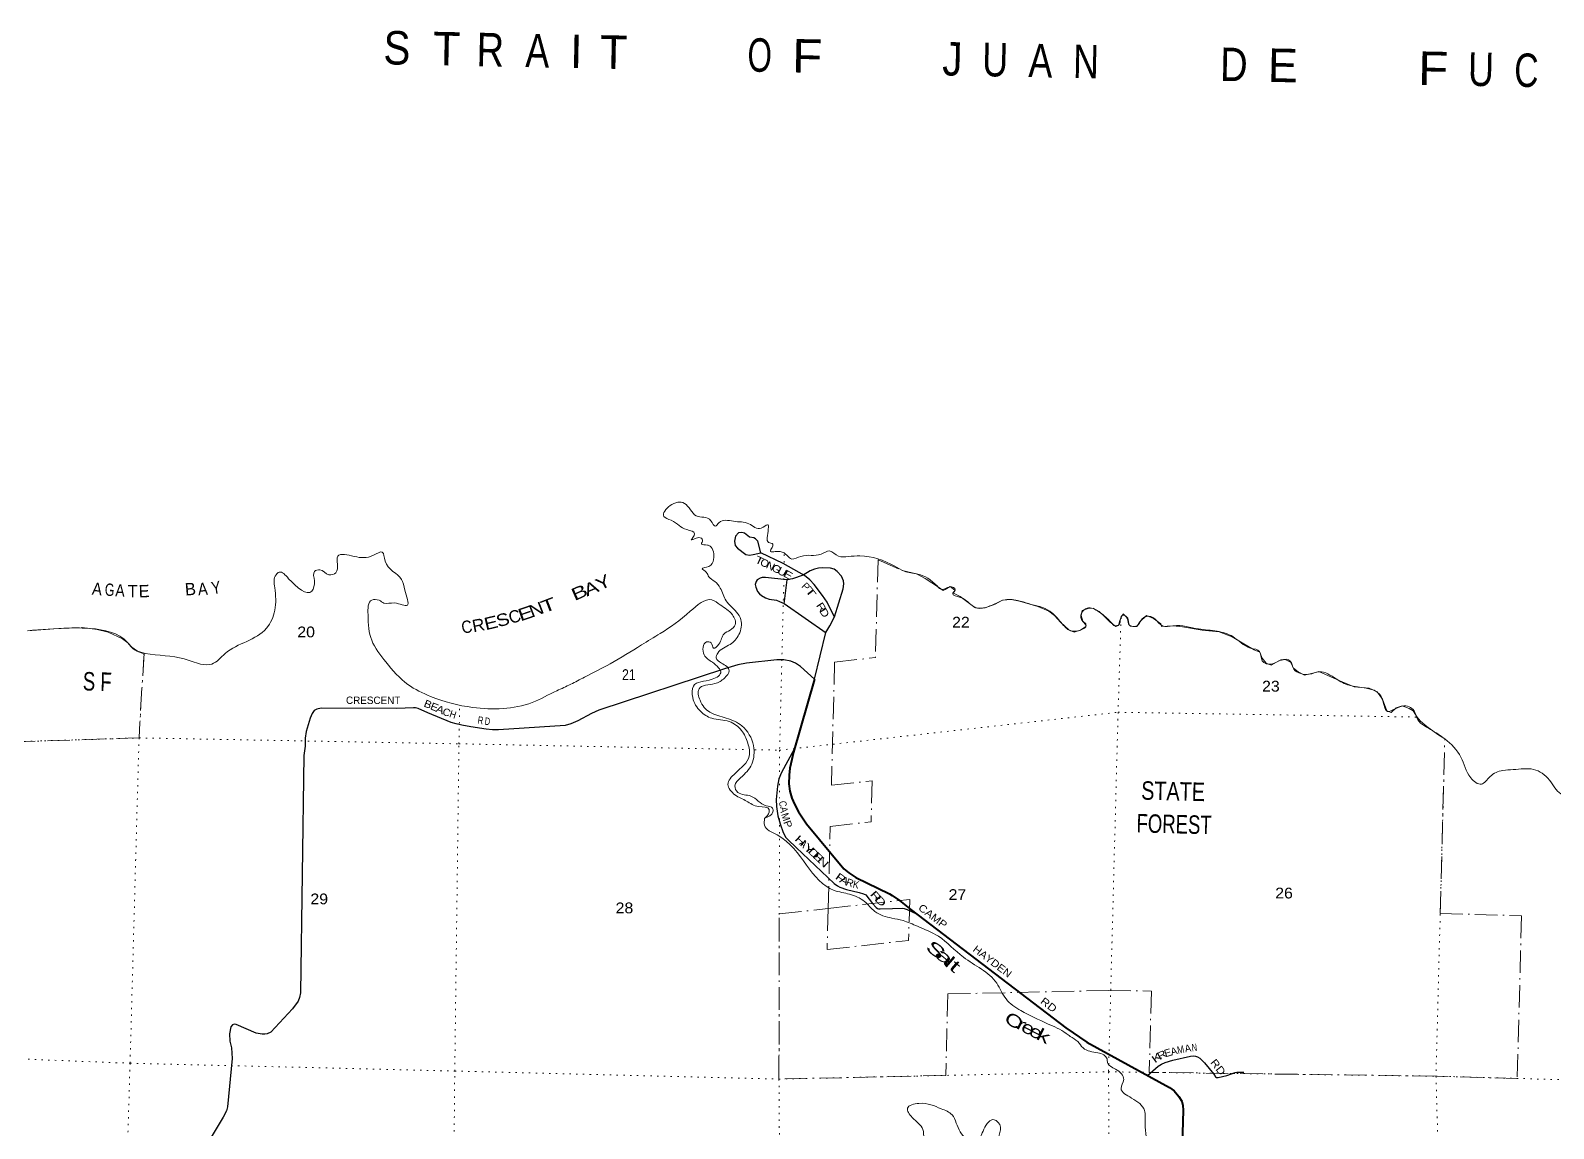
# Model space of a CAD drawing. Header units: feet. Extents: x -739708 to -488887, y 188754 to 379550.
# Drawn here: x -676232 to -651512, y 245155 to 262968 of the extents above; entities that cross this region are included whole.
import ezdxf
from ezdxf.enums import TextEntityAlignment as Align

# ---------------------------------------------------------------- set-up
doc = ezdxf.new("R2010")
doc.units = ezdxf.units.FT
doc.header["$LTSCALE"] = 73
doc.linetypes.add('DOT_DASHED', pattern=[7.7, 5, -1.2, 0.3, -1.2])
doc.linetypes.add('DOTTED', pattern=[1.5, 0.3, -1.2])
for name, color, linetype, lineweight in [('26', 7, 'Continuous', 40), ('29', 7, 'Continuous', 25), ('39', 7, 'Continuous', 13), ('44', 7, 'DOT_DASHED', 13), ('7', 7, 'DOTTED', 13)]:
    doc.layers.add(name, color=color, linetype=linetype, lineweight=lineweight)
for name, color, linetype in [('27', 7, 'Continuous'), ('30', 7, 'Continuous'), ('41', 7, 'Continuous')]:
    doc.layers.add(name, color=color, linetype=linetype)

msp = doc.modelspace()

# ---------------------------------------------------------------- linework, layer by layer
at = {"layer": '26'}
msp.add_lwpolyline([(-663508.49, 252441.94), (-663845.11, 251260.3), (-663889.99, 251072.59), (-663906.49, 250998.26), (-663916.81, 250888.83), (-663920.83, 250743.85), (-663904.43, 250628.7), (-663872.96, 250511.75), (-663830.15, 250413.98), (-663768.19, 250289.69), (-663638.19, 250094.98), (-663031.43, 249369.5), (-662949.12, 249301.18), (-662836.85, 249228.97), (-662291.73, 248962.38), (-662243.47, 248933.69), (-662126.25, 248853.24), (-661938.02, 248704.87), (-659430.01, 246785.92), (-659087.48, 246553.07), (-657742.36, 245818.54), (-657667.08, 245764.57), (-657592.8, 245675.8), (-657546.75, 245597.16), (-657526.77, 245527.15), (-657520.58, 245454.89), (-657538.53, 244895.78)], dxfattribs=at)
at = {"layer": '29'}
for p, q in [((-663996.47, 253668.28), (-663952.79, 254056.5)), ((-663508.49, 252441.94), (-663322.26, 253202.26))]:
    msp.add_line(p, q, dxfattribs=at)
msp.add_lwpolyline([(-664375.13, 254493.17), (-664427.17, 254682.36), (-664462.92, 254719.88), (-664493.72, 254736.54), (-664559.74, 254746.26), (-664642.03, 254810.94), (-664687.43, 254823.57), (-664738.25, 254819.38), (-664791.05, 254763.08), (-664805, 254685.66), (-664795.37, 254611.87), (-664754.65, 254567.23), (-664623.27, 254466.99), (-664562.22, 254456.34), (-664504.69, 254466.07)], close=True, dxfattribs=at)
for points in [[(-663180.85, 253448.06), (-663301.51, 253691.64), (-663374.71, 253803.64), (-663513.07, 253981.1), (-663581.18, 254056.91), (-663669.53, 254128.16), (-664014.9, 254322.6), (-664375.13, 254493.17)], [(-663322.26, 253202.26), (-663258.32, 253311.8), (-663179.25, 253453.3), (-663039.39, 253912.52), (-663029.51, 253989.74), (-663038.14, 254037.27), (-663068.86, 254115.3), (-663137.44, 254192.8), (-663189.25, 254227.36), (-663245.56, 254242.93), (-663374.91, 254248.96), (-663443.02, 254244.85), (-663507.43, 254227.19), (-663577.83, 254201.44), (-663691.49, 254132.75), (-663864.37, 254072.38), (-663953.36, 254056.4), (-664303.17, 254093.43), (-664358.34, 254091.48), (-664389.52, 254084.79), (-664437.02, 254054.55), (-664455.48, 254030.99), (-664470.59, 253981.31), (-664457.94, 253935.55), (-664432.7, 253864.45), (-664401.51, 253827.93), (-664365.87, 253801.94), (-664303.17, 253765.09), (-664241.19, 253742.27), (-664121.14, 253725.16), (-664073.38, 253706.96), (-663998.34, 253669.58), (-663318.44, 253196.1)], [(-663508.49, 252441.94), (-663731.1, 252650.44), (-663813.13, 252702.28), (-663889.81, 252737.83), (-664003.1, 252758.45), (-664120.34, 252757.68), (-664611.87, 252706.6), (-664750.33, 252674.29), (-664967.47, 252613), (-667005.94, 251941.91), (-667126.46, 251888.61), (-667345.6, 251766.75), (-667459.28, 251717.25), (-667553.17, 251691.08), (-668637.06, 251620.96), (-668735.24, 251622.39), (-668834.4, 251630.83), (-669084.81, 251669.72), (-669231.61, 251695.64), (-669324.59, 251717.44), (-669401.04, 251740.91), (-669783.9, 251895.87), (-669941.83, 251967.82), (-669980.86, 251978.82), (-670012.29, 251980.33), (-670284, 251970.9), (-671512.26, 251973.05), (-671582.48, 251959.18), (-671626.15, 251933.44), (-671660.2, 251885.73), (-671694.57, 251809.87), (-671755.18, 251596.27), (-671771.63, 251486.48), (-671771.89, 251357.18), (-671796.93, 251208.28), (-671850.14, 247356.56), (-671863.12, 247280.25), (-671889.02, 247219.77), (-671977.35, 247097.05), (-672329.73, 246715.83), (-672389.85, 246688.37), (-672425.21, 246685.87), (-672471.89, 246684.05), (-672567.36, 246703.53), (-672890.68, 246843.9), (-672926.45, 246847.8), (-672951.13, 246835.26), (-672978.14, 246804.63), (-672998.62, 246692.69), (-672995.87, 246572.72), (-672971.43, 246460.99), (-672958.9, 246292.98), (-673033.26, 245504.81), (-673052.58, 245444.11), (-673105.03, 245340.91), (-673332.74, 244960.64)], [(-663834.08, 251306.42), (-664042.82, 250930.92), (-664086.3, 250825.27), (-664108.43, 250710.29), (-664129.48, 250492.6), (-664123.48, 250377.29), (-664103.57, 250224.74), (-664062.48, 250094.93), (-664012.9, 249956.87), (-663969.13, 249878.44), (-663935.19, 249835.9), (-663801.66, 249714.68), (-663187.72, 249131.71), (-663133.21, 249092.8), (-663093.26, 249071.2), (-662987.98, 249031.8), (-662780.48, 248984.23), (-662709, 248963.19), (-662675.29, 248943.23), (-662565.27, 248805.13), (-662504.81, 248738.44), (-662485.6, 248724.78), (-662465.95, 248716.84), (-662441.53, 248717.21), (-662242.27, 248724.39), (-662086.2, 248729.89), (-662051.31, 248723.7), (-661999.85, 248708.29), (-661840.68, 248630.39)], [(-658101.51, 246014.66), (-657927.81, 246167.14), (-657872.25, 246200.19), (-657816.12, 246226.11), (-657689.38, 246264.27), (-657401.64, 246329.8), (-657361.74, 246332.07), (-657323.39, 246327.94), (-657290.5, 246319.11), (-657250.53, 246295.24), (-657174.14, 246221.2), (-657027.57, 246033.7), (-656995.79, 245992.81), (-656979.63, 245984.28), (-656954.85, 245983.41), (-656815.11, 246014.29), (-656676.3, 246061.94), (-656649.34, 246068.53), (-656620.27, 246070.08), (-656539.92, 246068.09)]]:
    msp.add_lwpolyline(points, dxfattribs=at)
at = {"layer": '39'}
for points in [[(-664317.63, 250187.88), (-664182.72, 250291.8), (-664187.09, 250350.84), (-664289.83, 250390.2), (-664538.13, 250547.47), (-664749.57, 250608.3), (-664798.68, 250714.21), (-664706.24, 250843.44), (-664524.47, 251065.64), (-664497.28, 251365.67), (-664684.76, 251686.25), (-664938.49, 251812.5), (-665203.24, 251906.71), (-665364.35, 252101.67), (-665381.13, 252285.47), (-665123.2, 252372.93), (-664967.1, 252462.67), (-664891.05, 252582.15), (-665016.09, 252705.76), (-665102.12, 252788.23), (-665077.56, 252868.41), (-664876.11, 253009.52), (-664732.42, 253169.97), (-664702.98, 253411.45), (-664771.77, 253531.89), (-664941.22, 253716.93), (-665035.6, 253922.62), (-665122.92, 254029.32), (-665221.2, 254105.98), (-665263.24, 254179.47), (-665327.95, 254235.27), (-665222.17, 254273.44), (-665144.29, 254386.83), (-665202.11, 254603.87), (-665245.86, 254620.91), (-665339.94, 254636.96), (-665321.96, 254699.13), (-665385.09, 254740.78), (-665506.96, 254702.94), (-665451.57, 254804.68), (-665580.38, 254869.87), (-665701.09, 254936.9), (-665833.31, 255022.33), (-665952.13, 255085.29), (-665850.24, 255260.73), (-665615.77, 255296.25), (-665424.68, 255094.63), (-665187.65, 255015.11), (-665113.92, 254924.83), (-665057.86, 254982.18), (-664821.74, 255005.57), (-664571.48, 254964.12), (-664370.4, 254893.41), (-664270.1, 254949.85), (-664274.5, 254738.12), (-664252.63, 254663.03), (-664181.09, 254633.32), (-664222.65, 254523.22), (-664061.91, 254515.88), (-663872.47, 254392.96), (-663728.29, 254436.4), (-663399.18, 254474.01), (-663264.88, 254523.7), (-663114.44, 254441.94), (-662959.79, 254432.71), (-662768.27, 254444.91), (-662201.95, 254275.91), (-662049.43, 254196.12), (-661831.53, 254149.28), (-661517.42, 253957.22), (-661436.75, 253897.06), (-661312.62, 253942.93), (-661223.6, 253892.68), (-661259.55, 253834.92), (-661138.78, 253769.9), (-660888.29, 253603.36), (-660625.42, 253646.37), (-660441.94, 253725.31), (-660210.69, 253720.56), (-660035.14, 253670.55), (-659684.77, 253546.35), (-659505.27, 253361.1), (-659350.26, 253230.82), (-659186.95, 253241.58), (-659098.29, 253312.38), (-659152.58, 253380.07), (-659174.69, 253513.67), (-659081.64, 253596.49), (-658890.25, 253538.08), (-658717.63, 253391.3), (-658647.56, 253313.21)], [(-676280.83, 253229.81), (-675604.59, 253274.43), (-675260.73, 253267.36), (-674655.91, 253041.09), (-674542.88, 252919.74), (-674369.64, 252859.7), (-673738.43, 252774.1), (-673469.34, 252689.89), (-673290.26, 252690.24), (-673071.86, 252859.25), (-672401.51, 253269.11), (-672265.86, 253562.87), (-672266.88, 253928.03), (-672246.4, 254139.43), (-672196.92, 254178.76), (-672041.11, 254074.69), (-671664.97, 253871.28), (-671623.59, 254041.9), (-671621.08, 254191.13), (-671535.71, 254219.64), (-671387.28, 254137.91), (-671275.59, 254171.93), (-671243.34, 254439.57), (-670979.86, 254436.17), (-670663.37, 254455.89), (-670521.02, 254505.42), (-670477.09, 254361.28), (-670208.44, 254063.24), (-670155.38, 253888.66), (-670114.5, 253643.72), (-670322.65, 253680.28), (-670495.7, 253679.8), (-670572.85, 253723.75), (-670691.42, 253728.21), (-670752.92, 253491.42), (-670693.09, 253074.62), (-670464.3, 252722.94), (-670105.1, 252358.48), (-669736.76, 252163.3), (-669054, 251985.86), (-668087.76, 252066.87), (-667689.66, 252256.38), (-667463.17, 252360.66), (-667240.32, 252477.12), (-666821.27, 252694.45), (-666315.08, 252998.75), (-666009.6, 253186.14), (-665521.87, 253545.29), (-665172.22, 253729.75), (-665035.79, 253650.28), (-664839.53, 253486.88), (-664792.07, 253326.53), (-664875.12, 253241.5), (-664975.67, 253176.99), (-665057.14, 253011.23), (-665143.55, 252948.45), (-665185.23, 253034.03), (-665259.26, 253047.66), (-665297.72, 252840.66), (-665164.58, 252718.9), (-665062.7, 252628.04), (-665028.34, 252566.82), (-665166.91, 252442.9), (-665472.94, 252333.57), (-665483.78, 252144.47), (-665357.65, 251924), (-665174, 251809.27), (-664889.86, 251757.03), (-664692.99, 251613.79), (-664588.56, 251407.89), (-664564.8, 251195.58), (-664796.6, 250915.9), (-664910.68, 250736.69), (-664797.04, 250568.93), (-664609, 250466.21), (-664410.48, 250377.41), (-664242.85, 250331.6), (-664244.14, 250289.26), (-664314.31, 250189.79)], [(-658647.56, 253313.21), (-658566.76, 253323.65), (-658539.64, 253421.94), (-658509.66, 253481.84), (-658426.97, 253421.64), (-658401.75, 253324.29), (-658265.25, 253313.42), (-658206.27, 253400.97), (-658119.86, 253463.75), (-657982.27, 253422.59), (-657860.95, 253309.14), (-657685.83, 253311.59), (-657272.94, 253258.72), (-656972.23, 253222.28), (-656717.34, 253134.33), (-656429.19, 252948.87), (-656281.97, 252893.39), (-656238.29, 252741.19), (-656097.11, 252685.84), (-655935.99, 252757.17), (-655785.67, 252737.94), (-655727.3, 252605.61), (-655614.69, 252536.73), (-655478.26, 252523.83), (-655316.05, 252564.88), (-655039.9, 252448.25), (-654827.73, 252345.04), (-654331.24, 252195.64), (-654271.23, 252051.17), (-654224.62, 251929.18), (-653970.76, 252006.67), (-653775.84, 251932.05), (-653733, 251818.2), (-653509.38, 251628.01), (-653278.5, 251478.02), (-653013.94, 251178.05), (-652855.03, 250843.94), (-652683.08, 250741.55), (-652542.56, 250863.74), (-652336.29, 250964.4), (-652164.88, 250977.02), (-651834.8, 250980.32), (-651578.46, 250807.61), (-651392.01, 250585.9), (-651170.03, 250474.42), (-651074.37, 250311.07), (-650925.99, 250360.47), (-650725.52, 250269.6), (-650547.41, 250037.98), (-650349.99, 250046.03), (-650141.9, 250007.46)], [(-664316.3, 250188.65), (-664319.03, 250074.94), (-664114.54, 249917.42), (-663185.94, 249016.99), (-662936.74, 248955.76), (-662696.45, 248839.25), (-662525.8, 248675.87), (-662249.94, 248567.82), (-662070.06, 248527.81), (-661837.41, 248436.28), (-661496.25, 248273.94), (-661090.01, 247934.74), (-660549.48, 247512.09), (-660398.25, 247256.82), (-660156.47, 247068.27), (-659724.54, 246855.46), (-659422.88, 246698.02), (-659357.31, 246649.91), (-659234.89, 246566.82), (-659147.46, 246461.86), (-658907.01, 246383.14), (-658810.83, 246348.15), (-658758.37, 246282.55), (-658751.47, 246222.36), (-658619.79, 246118.79), (-658488.12, 245948.64), (-658530.66, 245806.29), (-658360.35, 245649.47), (-658151.11, 245449.49), (-658141.86, 245223.35), (-658125.72, 245025.32), (-658151.92, 244890.7), (-658400.24, 244796.95), (-658627.77, 244591.83), (-658910.15, 244502.82), (-659026.7, 244773.52), (-659166.36, 244812.7), (-659501.69, 244769.16), (-659841.58, 244774.13), (-659950.78, 244689.63), (-660170.63, 244738.53), (-660445.87, 244818.83), (-660520.81, 245001.93), (-660485.28, 245178.72), (-660590.32, 245297.89), (-660757.96, 245143.98), (-660872.28, 244956.7), (-661038.26, 244990.37), (-661205.64, 245243.96), (-661274.07, 245376.5), (-661448.15, 245474.89), (-661811.68, 245563.06), (-661997.17, 245484.16), (-661923.2, 245335.37), (-661746.07, 245138.07), (-661708.37, 244854.86), (-661608.44, 244766.06), (-661178.98, 244595.85), (-660947.8, 244256.22), (-660863.79, 243974.08), (-660690.98, 243899.92), (-660489.46, 244176.19), (-660344.25, 244187.33), (-660072.8, 243915.46), (-659983.17, 243685.66), (-659997.07, 243492.28), (-659839.38, 243317.56), (-659647.81, 243198.64), (-659537.35, 242792.9), (-659689.75, 242543.86), (-659888.47, 242293.76), (-659831.13, 242193.73), (-659650.29, 241919.69), (-659640.79, 241701.62), (-659741.22, 241574.58), (-659836.41, 241288.05), (-659809.61, 240910.26), (-659615.17, 240752.95), (-658994.02, 240467.84), (-658894.28, 240173.27), (-658925.37, 239877.36), (-658829.46, 239722.07), (-658653.03, 239606.6)]]:
    msp.add_spline(points, degree=3, dxfattribs=at)
at = {"layer": '44'}
for p, q in [((-662475.33, 254381.44), (-662517.32, 252794.89)), ((-663179.51, 252720.72), (-663232.4, 250722.41)), ((-663179.51, 252720.72), (-662517.32, 252794.89)), ((-653350.67, 248642.94), (-653276.22, 251476.19)), ((-663232.4, 250722.41), (-662570.21, 250796.58)), ((-662570.21, 250796.58), (-662587.84, 250130.48)), ((-663285.3, 248724.11), (-663250.04, 250056.31)), ((-663250.04, 250056.31), (-662587.84, 250130.48)), ((-663285.3, 248724.11), (-663302.93, 248058)), ((-664083.49, 245956.74), (-664078.19, 248635.3)), ((-653350.67, 248642.94), (-652031.19, 248606.01)), ((-652031.19, 248606.01), (-652100.53, 245966.92)), ((-663302.93, 248058), (-661978.54, 248206.34)), ((-661341.3, 247337.54), (-661376.26, 246016.45)), ((-658038.87, 247385.58), (-658073.8, 246065.93)), ((-661376.26, 246016.45), (-664083.49, 245956.74))]:
    msp.add_line(p, q, dxfattribs=at)
for points in [[(-662475.33, 254381.44), (-662084.78, 254207.66), (-661849.76, 254153.91), (-661708.75, 254080), (-661480.44, 253925.48), (-661420.01, 253885.17), (-661386.43, 253898.61), (-661305.85, 253945.64), (-661225.27, 253885.17), (-661258.85, 253844.86), (-661144.7, 253784.39), (-660970.11, 253656.74), (-660902.96, 253609.71), (-660822.38, 253589.56), (-660735.09, 253602.99), (-660573.93, 253663.46), (-660453.06, 253723.93), (-660312.05, 253737.36), (-660177.75, 253710.49), (-659882.3, 253623.15), (-659700.99, 253549.25), (-659613.7, 253475.34), (-659506.26, 253361.13), (-659378.68, 253246.92), (-659291.38, 253206.61), (-659190.66, 253240.2), (-659103.37, 253300.66), (-659103.37, 253340.97), (-659150.37, 253388), (-659177.23, 253475.34), (-659163.8, 253555.97), (-659063.08, 253589.56), (-658982.5, 253596.28), (-658888.49, 253542.53), (-658801.2, 253461.91), (-658707.19, 253367.85), (-658613.18, 253300.66), (-658572.89, 253314.1), (-658552.75, 253394.72), (-658530.84, 253443.03)], [(-658530.84, 253443.03), (-658499.02, 253502.22), (-658418.44, 253435.04), (-658398.3, 253320.82), (-658337.87, 253300.67), (-658277.43, 253300.67), (-658223.71, 253374.57), (-658116.27, 253475.35), (-658002.12, 253428.32), (-657887.97, 253340.98), (-657874.54, 253300.67), (-657693.24, 253307.39), (-657532.08, 253293.95), (-657216.48, 253240.2), (-656941.17, 253213.33), (-656726.29, 253132.71), (-656538.27, 253018.49), (-656370.4, 252917.72), (-656276.39, 252884.12), (-656242.82, 252783.35), (-656175.67, 252702.73), (-656095.09, 252669.13), (-655960.79, 252749.76), (-655866.78, 252763.19), (-655779.49, 252722.88), (-655732.49, 252622.11), (-655658.62, 252561.64), (-655551.18, 252507.89), (-655396.74, 252548.2), (-655322.88, 252568.36), (-655161.72, 252501.17), (-654940.13, 252400.4), (-654745.4, 252319.77), (-654503.66, 252299.62), (-654376.08, 252239.15), (-654288.78, 252118.22), (-654214.92, 251930.1), (-654147.77, 251903.23), (-654067.19, 251977.13), (-653966.47, 252010.73), (-653852.31, 251970.42), (-653791.88, 251930.1), (-653724.73, 251829.33), (-653671.01, 251762.14), (-653570.29, 251674.8), (-653388.99, 251547.15), (-653276.22, 251476.19)], [(-676280.08, 253229.83), (-675854.59, 253258.34), (-675392.4, 253283.57), (-675148.71, 253249.93), (-674972.23, 253207.89), (-674736.94, 253098.59), (-674652.9, 253031.33), (-674585.68, 252964.07), (-674493.24, 252896.8), (-674388.6, 252863.67)], [(-674388.6, 252863.67), (-674469.38, 251491.97), (-676334.46, 251433.14)], [(-664078.19, 248635.3), (-663285.3, 248724.11), (-661960.91, 248872.44), (-661978.54, 248206.34)], [(-661341.3, 247337.54), (-658739.55, 247394.93), (-658038.87, 247385.58)], [(-652100.53, 245966.92), (-653420.02, 246003.84), (-658073.8, 246065.93)]]:
    msp.add_lwpolyline(points, dxfattribs=at)
at = {"layer": '7'}
msp.add_line((-663996.18, 254469.02), (-663999.79, 254280.6), dxfattribs=at)
for points in [[(-664003.68, 254077.07), (-664072.93, 251292.39), (-664074.47, 250513.77)], [(-658530.84, 253443.03), (-658579.42, 251907.73), (-658733.8, 246074.74), (-658702.69, 240453.78), (-658706.46, 239217.83)], [(-674388.6, 252863.67), (-674469.38, 251491.97), (-674615.03, 246213.56), (-674777.13, 240858.99), (-674794.18, 239697.68)], [(-669401.78, 240227.55), (-669396.02, 240617.09), (-669345.18, 246087.08), (-669277.1, 251395.33), (-669265.59, 252021.15)], [(-664474.15, 251300.33), (-664072.93, 251292.39), (-658579.42, 251907.73), (-653741.39, 251829.47)], [(-676334.46, 251433.14), (-674469.38, 251491.97), (-669277.1, 251395.33), (-664570.12, 251302.22)], [(-653276.22, 251476.19), (-653420.02, 246003.84), (-653260.63, 240565.84), (-653289.33, 239058.88)], [(-664075.12, 250183.53), (-664083.49, 245956.74), (-664042.01, 240478.8), (-664183.68, 239379.9)], [(-676490.25, 246286.74), (-674615.03, 246213.56), (-669345.18, 246087.08), (-664083.49, 245956.74), (-658733.8, 246074.74), (-653420.02, 246003.84), (-648804.17, 245874.67)]]:
    msp.add_lwpolyline(points, dxfattribs=at)

# ---------------------------------------------------------------- texts
at = {"layer": '27'}
for s, width, p in [('CAMP', 1.15, (-661834.05, 248713.46)), ('HAYDEN', 1.1, (-660947.14, 248041.35)), ('RD', 1.2, (-659851.18, 247197.57))]:
    msp.add_text(s, height=120, rotation=322.579, dxfattribs=dict(at, width=width)).set_placement(p)
at = {"layer": '30'}
for s, rotation, width, p in [('T', 334.662, 1.4, (-664427.09, 254314.97)), ('O', 334.662, 1.1, (-664339.76, 254273.02)), ('N', 334.662, 1.15, (-664245.58, 254225.48)), ('G', 330.621, 1.15, (-664152.17, 254181.78)), ('U', 330.621, 1.25, (-664060.78, 254134.16)), ('E', 330.621, 1.35, (-663962.49, 254084.16)), ('T', 307.942, 1.8, (-663616.35, 253819.66)), ('R', 303.167, 1.3, (-663444.8, 253579.25)), ('D', 300.352, 1.25, (-663395.94, 253490.08)), ('B', 337.965, 1.15, (-669802.53, 251982.53)), ('E', 337.965, 1.15, (-669696.93, 251937.6)), ('A', 337.965, 1.2, (-669602.58, 251895.88)), ('C', 337.965, 1.05, (-669501.27, 251852.23)), ('H', 342.041, 0.9, (-669392.41, 251815.02)), ('R', 351.172, 0.8, (-668935.27, 251717.61)), ('D', 355.137, 0.75, (-668818.94, 251701.56)), ('C', 277.436, 0.8, (-664078.54, 250414.42)), ('A', 277.436, 0.9, (-664061.3, 250318.8)), ('M', 287.565, 0.95, (-664030.72, 250191.52)), ('P', 289.754, 1.1, (-663993.67, 250071.17)), ('H', 317.766, 1.5, (-663773.8, 249779.21)), ('Y', 316.482, 1.8, (-663633.84, 249645.42)), ('D', 316.482, 1.6, (-663558.6, 249578.8)), ('E', 316.482, 1.75, (-663482.55, 249506.9)), ('N', 316.482, 1.6, (-663407.72, 249436.18)), ('P', 324.48, 1.5, (-663116.07, 249168.47)), ('A', 332.482, 1.3, (-663049.92, 249124.35)), ('K', 347.088, 0.9, (-662845.36, 249054.71)), ('R', 311.543, 1.55, (-662553.43, 248882.74)), ('D', 313.431, 1.6, (-662477.96, 248803.75)), ('M', 12.83, 0.85, (-657550.29, 246376.59)), ('A', 10.83, 0.95, (-657436.18, 246398.06)), ('N', 5.972, 0.75, (-657335.68, 246410.7)), ('K', 36.278, 1.45, (-657918.42, 246256.44)), ('R', 29.787, 1.25, (-657840.48, 246297.57)), ('E', 17.756, 1.05, (-657755.2, 246326.51))]:
    msp.add_text(s, height=120, rotation=rotation, dxfattribs=dict(at, width=width)).set_placement(p, align=Align.CENTER)
for s, rotation, p in [('P', 314.774, (-663688.4, 253904.05)), ('A', 316.482, (-663728, 249731.53)), ('R', 340.088, (-662951.23, 249085.65)), ('A', 14.83, (-657658.36, 246351.47))]:
    msp.add_text(s, height=120, rotation=rotation, dxfattribs=at).set_placement(p, align=Align.CENTER)
msp.add_text('CRESCENT', height=120, rotation=359.9, dxfattribs=at).set_placement((-671110.8, 252042.69))
at = {"layer": '30', "width": 1.2}
msp.add_text('RD', height=120, rotation=308.015, dxfattribs=at).set_placement((-657089.07, 246224.1))
at = {"layer": '41'}
for s, height, rotation, width, p in [('S', 542.9, 358.865, 0.9, (-670506.29, 262419.96)), ('R', 542.9, 358.867, 0.85, (-668995.69, 262389.53)), ('A', 542.8, 358.857, 0.8, (-668202.92, 262373.88)), ('O', 542.9, 358.867, 0.7, (-664598.13, 262302.41)), ('F', 542.9, 358.868, 1.1, (-663873.76, 262288.05)), ('J', 542.9, 358.866, 0.9, (-661435.67, 262239.73)), ('U', 542.8, 358.867, 0.8, (-660788.21, 262226.9)), ('A', 542.9, 358.863, 0.8, (-660038.22, 262212.02)), ('N', 542.8, 358.864, 0.8, (-659313.82, 262197.7)), ('D', 542.9, 358.865, 0.85, (-656927.04, 262150.38)), ('F', 542.8, 358.862, 1.1, (-653713.27, 262086.73)), ('U', 542.9, 358.867, 0.8, (-652903.41, 262070.64)), ('C', 542.8, 358.865, 0.75, (-652153.38, 262055.8))]:
    msp.add_text(s, height=height, rotation=rotation, dxfattribs=dict(at, width=width)).set_placement(p)
for s, height, rotation, p in [('T', 542.9, 358.868, (-669704.6, 262404.76)), ('I', 542.9, 358.868, (-667478.55, 262359.5)), ('T', 542.8, 358.864, (-666993.46, 262349.9)), ('E', 542.8, 358.865, (-656151.34, 262135.04))]:
    msp.add_text(s, height=height, rotation=rotation, dxfattribs=at).set_placement(p)
for s, rotation, width, p in [('Y', 27.991, 1.3, (-666889.94, 253927.33)), ('A', 354.314, 0.9, (-675159.36, 253808.95)), ('G', 357.498, 0.75, (-674950.33, 253795.13)), ('A', 357.498, 0.85, (-674781.79, 253784.97)), ('A', 4.247, 0.9, (-673427.34, 253808.21)), ('Y', 8.991, 0.85, (-673204.08, 253832.53)), ('B', 23.663, 1.45, (-667282.9, 253761.94)), ('A', 23.247, 1.3, (-667093.43, 253828.14)), ('E', 19.097, 1.35, (-668164.36, 253418.91)), ('N', 21.154, 1.2, (-667985.55, 253482.44)), ('T', 21.154, 1.45, (-667788.82, 253552.4)), ('C', 9.996, 0.9, (-669133.08, 253195.94)), ('R', 11.095, 1.05, (-668942.11, 253223.3)), ('E', 13.314, 1.25, (-668734.87, 253262.83)), ('S', 16.498, 1.2, (-668537.64, 253313.07)), ('S', 322.641, 1.75, (-661597.92, 247974.13)), ('a', 319.276, 1.95, (-661464.6, 247868.06)), ('l', 319.276, 1.65, (-661374.31, 247780.96)), ('t', 319.325, 1.8, (-661288.03, 247713.17)), ('C', 325.7, 1.45, (-660331.57, 246823.44)), ('r', 333.764, 1.55, (-660188.6, 246758.39)), ('e', 333.764, 1.35, (-660081.64, 246699.21)), ('e', 333.778, 1.35, (-659954.19, 246632)), ('k', 333.778, 1.55, (-659832.69, 246567.78))]:
    msp.add_text(s, height=200, rotation=rotation, dxfattribs=dict(at, width=width)).set_placement(p, align=Align.CENTER)
for s, rotation, p in [('T', 0.097, (-674572.18, 253772.51)), ('E', 2.154, (-674382.9, 253773.12)), ('B', 4.663, (-673628.15, 253807.03)), ('C', 16.498, (-668345.38, 253366.28))]:
    msp.add_text(s, height=200, rotation=rotation, dxfattribs=at).set_placement(p, align=Align.CENTER)
at = {"layer": '44'}
for s, width, p in [('S F', 0.75, (-675150.7, 252256.3)), ('STATE', 0.8, (-657689.83, 250477.37)), ('FOREST', 0.75, (-657673.44, 249943.02))]:
    msp.add_text(s, height=300, rotation=358.583, dxfattribs=dict(at, width=width)).set_placement(p, align=Align.CENTER)
at = {"layer": '7'}
for s, width, p in [('22', 1.1, (-661273.03, 253280.94)), ('20', 1.1, (-671900.53, 253123.23)), ('21', 0.85, (-666630.18, 252430.8)), ('23', 1.1, (-656242.07, 252243.16)), ('29', 1.1, (-671687.83, 248791.91)), ('27', 1.1, (-661330.29, 248862.12)), ('26', 1.1, (-656029.03, 248886.42)), ('28', 1.1, (-666734.38, 248646.19))]:
    msp.add_text(s, height=175, dxfattribs=dict(at, width=width)).set_placement(p)

doc.saveas('drawing.dxf')
